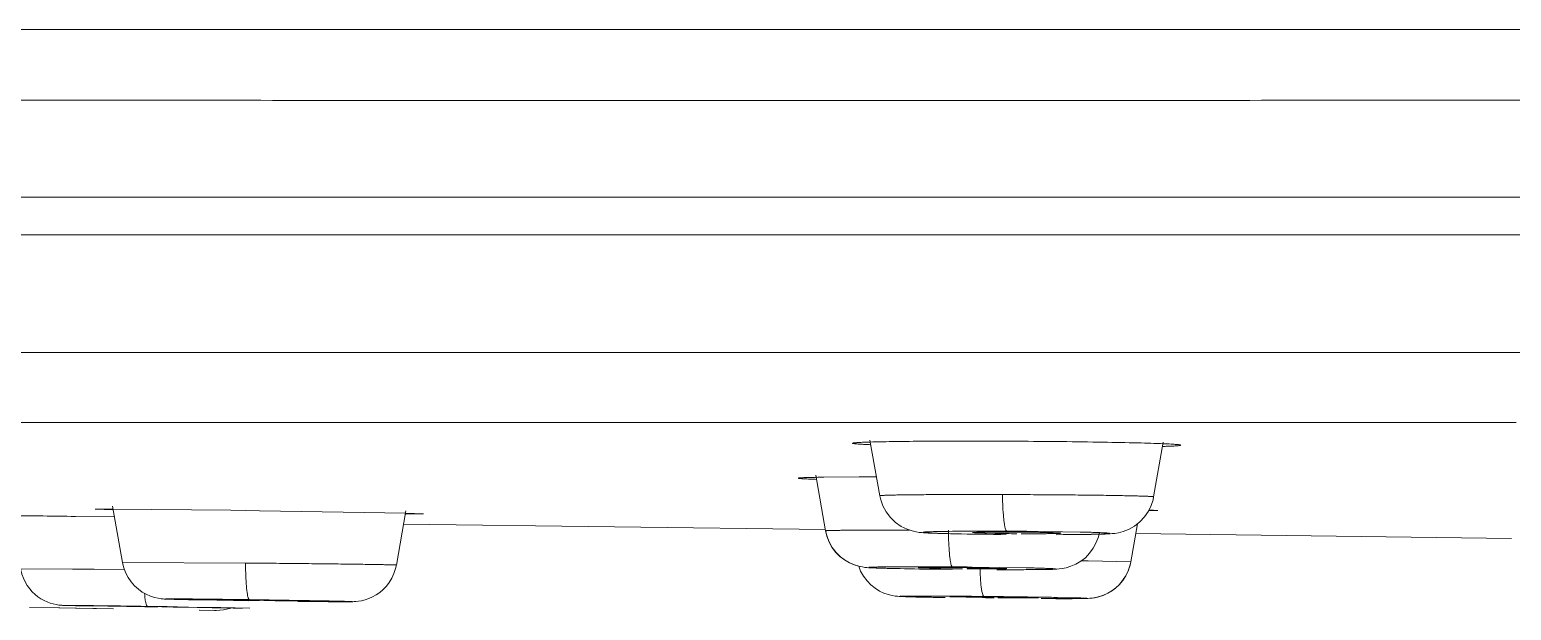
# Model space of a CAD drawing. Header units: millimetres. Extents: x 6110 to 6704, y -2661 to -1821.
# Drawn here: x 6482.797 to 6486.974, y -2151.25 to -2149.613 of the extents above; entities that cross this region are included whole.
import ezdxf

# ---------------------------------------------------------------- set-up
doc = ezdxf.new("R2010")
doc.units = ezdxf.units.MM
doc.header["$LTSCALE"] = 0.1
doc.layers.get('0').update_dxf_attribs({"lineweight": 15})

msp = doc.modelspace()

# ---------------------------------------------------------------- linework, layer by layer
for p, q in [((6492.2779, -2149.613), (6474.7672, -2149.6131)), ((6492.2683, -2150.085), (6478.1674, -2150.085)), ((6470.9189, -2150.1913), (6519.206, -2150.1913)), ((6484.9097, -2150.5233), (6482.0554, -2150.5229)), ((6484.9606, -2150.5233), (6484.9097, -2150.5233)), ((6485.0629, -2150.5234), (6484.9606, -2150.5233)), ((6485.1138, -2150.5234), (6485.0629, -2150.5234)), ((6485.4536, -2150.5234), (6485.1138, -2150.5234)), ((6485.5791, -2150.5234), (6485.4536, -2150.5234)), ((6485.7046, -2150.5235), (6485.5791, -2150.5234)), ((6485.7278, -2150.5235), (6485.7046, -2150.5235)), ((6485.8883, -2150.5235), (6485.7278, -2150.5235)), ((6486.0409, -2150.5235), (6485.8883, -2150.5235)), ((6486.0915, -2150.5235), (6486.0409, -2150.5235)), ((6489.6637, -2150.5236), (6486.0915, -2150.5235)), ((6482.7108, -2150.7203), (6482.9367, -2150.7204)), ((6482.9367, -2150.7204), (6482.9798, -2150.7204)), ((6482.9798, -2150.7204), (6483.0324, -2150.7204)), ((6483.0324, -2150.7204), (6483.0618, -2150.7204)), ((6483.0618, -2150.7204), (6483.1576, -2150.7204)), ((6483.1576, -2150.7204), (6483.187, -2150.7204)), ((6483.187, -2150.7204), (6483.2113, -2150.7204)), ((6483.2113, -2150.7204), (6483.2825, -2150.7204)), ((6483.2825, -2150.7204), (6483.3198, -2150.7204)), ((6483.3198, -2150.7204), (6483.4446, -2150.7204)), ((6483.4446, -2150.7204), (6483.5221, -2150.7204)), ((6483.5221, -2150.7204), (6483.5697, -2150.7204)), ((6483.5697, -2150.7204), (6483.6179, -2150.7204)), ((6483.6179, -2150.7204), (6483.6692, -2150.7204)), ((6483.6692, -2150.7204), (6483.7085, -2150.7205)), ((6483.7085, -2150.7205), (6483.9053, -2150.7205)), ((6483.9053, -2150.7205), (6483.9564, -2150.7205)), ((6483.9564, -2150.7205), (6485.0506, -2150.7206)), ((6485.0506, -2150.7206), (6485.1163, -2150.7206)), ((6485.1163, -2150.7206), (6485.148, -2150.7207)), ((6485.148, -2150.7207), (6485.3902, -2150.7207)), ((6485.3902, -2150.7207), (6485.5152, -2150.7207)), ((6485.5152, -2150.7207), (6485.5794, -2150.7207)), ((6485.5794, -2150.7207), (6485.6254, -2150.7207)), ((6485.6254, -2150.7207), (6485.6403, -2150.7207)), ((6485.6403, -2150.7207), (6485.9769, -2150.7208)), ((6485.9769, -2150.7208), (6486.0276, -2150.7208)), ((6486.0276, -2150.7208), (6486.0417, -2150.7208)), ((6486.0417, -2150.7208), (6486.0761, -2150.7208)), ((6486.0761, -2150.7208), (6486.9217, -2150.7209)), ((6486.9217, -2150.7209), (6486.9723, -2150.7209)), ((6486.9723, -2150.7209), (6486.9874, -2150.7209)), ((6485.1932, -2150.9272), (6485.1656, -2150.7706)), ((6485.9653, -2150.9302), (6485.9925, -2150.776)), ((6485.0404, -2151.0262), (6485.0127, -2150.869)), ((6485.1352, -2150.8743), (6485.0356, -2150.8749)), ((6483.0583, -2151.1151), (6483.0304, -2150.9568)), ((6485.1932, -2150.9272), (6485.1932, -2150.9272)), ((6485.5795, -2150.924), (6485.5391, -2150.9238)), ((6483.0353, -2150.9871), (6482.9254, -2150.9855)), ((6483.0304, -2150.965), (6482.9812, -2150.9655)), ((6482.9812, -2150.9655), (6483.0311, -2150.9674)), ((6483.3636, -2150.9682), (6483.0304, -2150.965)), ((6483.445, -2150.9693), (6483.3636, -2150.9682)), ((6483.8574, -2150.9766), (6483.445, -2150.9693)), ((6483.8304, -2151.1225), (6483.8573, -2150.9698)), ((6483.8571, -2150.979), (6483.9066, -2150.9785)), ((6483.9066, -2150.9785), (6483.8574, -2150.9766)), ((6485.9517, -2150.9696), (6485.9698, -2150.9692)), ((6485.9772, -2150.9685), (6485.9529, -2150.9669)), ((6485.9698, -2150.9692), (6485.9772, -2150.9685)), ((6483.8507, -2151.0076), (6485.0405, -2151.0228)), ((6485.0404, -2151.0261), (6485.0404, -2151.0262)), ((6485.3977, -2151.0344), (6485.5491, -2151.0365)), ((6485.4603, -2151.032), (6485.4545, -2151.0313)), ((6485.5188, -2151.0336), (6485.4603, -2151.032)), ((6485.5795, -2151.0297), (6485.5669, -2151.0297)), ((6485.7578, -2151.0295), (6485.608, -2151.0274)), ((6485.8095, -2151.043), (6485.8124, -2151.0304)), ((6485.9009, -2151.1132), (6485.9198, -2151.006)), ((6485.9149, -2151.0339), (6486.9737, -2151.0475)), ((6483.4051, -2151.1169), (6483.0584, -2151.1151)), ((6483.445, -2151.1172), (6483.4051, -2151.1169)), ((6485.2466, -2151.1274), (6485.3983, -2151.1277)), ((6485.7811, -2151.1106), (6485.7628, -2151.1104)), ((6485.9009, -2151.1132), (6485.7811, -2151.1106)), ((6482.9171, -2151.1339), (6482.7711, -2151.133)), ((6482.9784, -2151.1345), (6482.9171, -2151.1339)), ((6483.0638, -2151.1353), (6482.9784, -2151.1345)), ((6485.3044, -2151.1302), (6485.3018, -2151.1306)), ((6485.3018, -2151.1306), (6485.3969, -2151.133)), ((6485.3824, -2151.1296), (6485.3044, -2151.1302)), ((6485.4268, -2151.1299), (6485.4145, -2151.1298)), ((6485.5518, -2151.1326), (6485.4528, -2151.1301)), ((6485.4537, -2151.1282), (6485.6055, -2151.1304)), ((6485.4712, -2151.1335), (6485.5391, -2151.1332)), ((6485.5391, -2151.1332), (6485.5492, -2151.1329)), ((6485.5492, -2151.1329), (6485.5518, -2151.1326)), ((6485.4299, -2151.2106), (6485.4515, -2151.2108)), ((6485.4515, -2151.2108), (6485.4867, -2151.2111)), ((6485.4867, -2151.2111), (6485.5143, -2151.2113)), ((6485.5143, -2151.2113), (6485.5421, -2151.2116)), ((6482.8788, -2151.2434), (6482.7966, -2151.2422)), ((6482.7966, -2151.2422), (6482.8814, -2151.2435)), ((6482.9732, -2151.2449), (6482.8788, -2151.2434)), ((6482.8814, -2151.2435), (6482.9761, -2151.245)), ((6482.8963, -2151.2365), (6482.9036, -2151.2367)), ((6482.9036, -2151.2367), (6482.9302, -2151.2373)), ((6482.9302, -2151.2373), (6483.0168, -2151.2389)), ((6482.9371, -2151.2444), (6483.0331, -2151.2458)), ((6482.9761, -2151.245), (6483.0331, -2151.2459)), ((6483.0168, -2151.2389), (6483.1215, -2151.2406)), ((6483.0355, -2151.2384), (6483.0328, -2151.2384)), ((6483.0328, -2151.2384), (6483.1262, -2151.2402)), ((6483.1142, -2151.2393), (6483.0355, -2151.2384)), ((6483.1465, -2151.2398), (6483.1142, -2151.2393)), ((6483.1215, -2151.2406), (6483.1262, -2151.2406)), ((6483.1262, -2151.2402), (6483.1578, -2151.2407)), ((6483.1287, -2151.2391), (6483.184, -2151.2399)), ((6483.1577, -2151.2399), (6483.1465, -2151.2398)), ((6483.1818, -2151.2403), (6483.1577, -2151.2399)), ((6483.169, -2151.2408), (6483.2013, -2151.2413)), ((6483.184, -2151.2399), (6483.2412, -2151.2409)), ((6483.1881, -2151.2189), (6483.1964, -2151.2192)), ((6483.1964, -2151.2192), (6483.2067, -2151.2194)), ((6483.2013, -2151.2413), (6483.2698, -2151.2422)), ((6483.2067, -2151.2194), (6483.2262, -2151.2199)), ((6483.2262, -2151.2199), (6483.2516, -2151.2204)), ((6483.2412, -2151.2409), (6483.3357, -2151.2425)), ((6483.2827, -2151.2422), (6483.2446, -2151.2414)), ((6483.2516, -2151.2204), (6483.2842, -2151.2211)), ((6483.2686, -2151.2427), (6483.3113, -2151.2433)), ((6483.2698, -2151.2422), (6483.2801, -2151.2422)), ((6483.3223, -2151.2504), (6483.2741, -2151.2496)), ((6483.2757, -2151.2496), (6483.3173, -2151.2503)), ((6483.2801, -2151.2422), (6483.2827, -2151.2422)), ((6483.2842, -2151.2211), (6483.3243, -2151.2218)), ((6483.3113, -2151.2433), (6483.3623, -2151.2439)), ((6483.3173, -2151.2503), (6483.3223, -2151.2504)), ((6483.3227, -2151.2202), (6483.32, -2151.2203)), ((6483.32, -2151.2203), (6483.4137, -2151.2224)), ((6483.4013, -2151.2208), (6483.3227, -2151.2202)), ((6483.3243, -2151.2218), (6483.3712, -2151.2226)), ((6483.3699, -2151.244), (6483.3338, -2151.2436)), ((6483.3357, -2151.2425), (6483.4172, -2151.2442)), ((6483.3712, -2151.2226), (6483.4138, -2151.2232)), ((6483.4336, -2151.2212), (6483.4013, -2151.2208)), ((6483.4137, -2151.2224), (6483.445, -2151.2228)), ((6483.4161, -2151.2201), (6483.4714, -2151.2209)), ((6483.445, -2151.2213), (6483.4336, -2151.2212)), ((6483.4694, -2151.2217), (6483.445, -2151.2213)), ((6483.4565, -2151.223), (6483.4887, -2151.2234)), ((6483.57, -2151.2238), (6483.4694, -2151.2217)), ((6483.4887, -2151.2234), (6483.5571, -2151.224)), ((6483.553, -2151.225), (6483.5807, -2151.2253)), ((6483.5571, -2151.224), (6483.5673, -2151.2239)), ((6483.5673, -2151.2239), (6483.57, -2151.2238)), ((6483.5807, -2151.2253), (6483.6174, -2151.2257)), ((6483.6174, -2151.2257), (6483.6385, -2151.2259)), ((6483.6385, -2151.2259), (6483.6567, -2151.226)), ((6483.6567, -2151.226), (6483.6719, -2151.2261)), ((6483.6719, -2151.2261), (6483.6844, -2151.2261)), ((6483.6844, -2151.2261), (6483.6942, -2151.2261)), ((6483.6942, -2151.2261), (6483.7018, -2151.226)), ((6485.3044, -2151.213), (6485.3259, -2151.2134)), ((6485.3259, -2151.2134), (6485.3512, -2151.2139)), ((6485.393, -2151.2122), (6485.3904, -2151.2124)), ((6485.3904, -2151.2124), (6485.4827, -2151.2145)), ((6485.4713, -2151.2122), (6485.393, -2151.2122)), ((6485.5154, -2151.2126), (6485.5034, -2151.2125)), ((6485.6348, -2151.2147), (6485.5481, -2151.213)), ((6485.5595, -2151.2152), (6485.6276, -2151.2154)), ((6485.6276, -2151.2154), (6485.6378, -2151.2152)), ((6485.6404, -2151.215), (6485.6348, -2151.2147)), ((6485.6378, -2151.2152), (6485.6404, -2151.215)), ((6485.7548, -2151.2172), (6485.6926, -2151.2173)), ((6485.6939, -2151.2139), (6485.7556, -2151.2153))]:
    msp.add_line(p, q)
for points in [[(6485.1933, -2150.9272), (6485.196, -2150.939), (6485.202, -2150.9558), (6485.211, -2150.9728), (6485.223, -2150.9886), (6485.2377, -2151.0027), (6485.2537, -2151.0137), (6485.27, -2151.0217), (6485.2847, -2151.0266), (6485.2959, -2151.0291), (6485.3046, -2151.0304), (6485.3111, -2151.031), (6485.3168, -2151.0315), (6485.323, -2151.0319), (6485.3299, -2151.0323), (6485.3378, -2151.0326), (6485.3467, -2151.033), (6485.3568, -2151.0333), (6485.368, -2151.0337)], [(6485.8206, -2151.0354), (6485.8288, -2151.0351), (6485.8359, -2151.0348), (6485.8424, -2151.0344), (6485.8484, -2151.0339), (6485.8555, -2151.0332), (6485.8659, -2151.0315), (6485.8789, -2151.0282), (6485.8947, -2151.022), (6485.9113, -2151.0127), (6485.9265, -2151.0008), (6485.9398, -2150.9866), (6485.9504, -2150.971), (6485.9583, -2150.9548), (6485.9635, -2150.9386), (6485.9652, -2150.9302)], [(6485.0404, -2151.0261), (6485.0439, -2151.0408), (6485.0504, -2151.0576), (6485.0593, -2151.0734), (6485.0702, -2151.0876), (6485.0828, -2151.0999), (6485.0964, -2151.1099), (6485.1107, -2151.1177), (6485.1244, -2151.1232), (6485.1337, -2151.1258)], [(6485.0405, -2151.0261), (6485.0436, -2151.0397), (6485.0498, -2151.0563), (6485.0583, -2151.0719), (6485.0688, -2151.0859), (6485.0807, -2151.0981), (6485.0938, -2151.1082), (6485.1076, -2151.1162), (6485.1211, -2151.1221), (6485.1336, -2151.1259), (6485.144, -2151.1281), (6485.1512, -2151.1291), (6485.1567, -2151.1296), (6485.1613, -2151.13), (6485.1658, -2151.1302), (6485.1708, -2151.1305), (6485.1764, -2151.1308), (6485.1828, -2151.131), (6485.19, -2151.1313), (6485.1981, -2151.1315), (6485.207, -2151.1318), (6485.2167, -2151.1321)], [(6485.368, -2151.0337), (6485.3802, -2151.034), (6485.3936, -2151.0343), (6485.4079, -2151.0347), (6485.4232, -2151.035), (6485.4396, -2151.0353), (6485.4569, -2151.0355), (6485.475, -2151.0358), (6485.494, -2151.036), (6485.5138, -2151.0363), (6485.5343, -2151.0365)], [(6485.6907, -2151.037), (6485.71, -2151.0369), (6485.7282, -2151.0368), (6485.7453, -2151.0367), (6485.761, -2151.0365), (6485.7755, -2151.0364), (6485.7887, -2151.0362)], [(6485.7848, -2151.0894), (6485.7952, -2151.0752), (6485.8035, -2151.0595), (6485.8095, -2151.043)], [(6485.7887, -2151.0362), (6485.8006, -2151.0359), (6485.8112, -2151.0357), (6485.8206, -2151.0354)], [(6483.0584, -2151.1151), (6483.0614, -2151.1279), (6483.067, -2151.1434), (6483.0743, -2151.1576), (6483.0829, -2151.1702), (6483.0926, -2151.1812), (6483.103, -2151.1907), (6483.1141, -2151.1986), (6483.1254, -2151.2051), (6483.1371, -2151.2103), (6483.1483, -2151.2139), (6483.1588, -2151.2163), (6483.1673, -2151.2176), (6483.1725, -2151.2181), (6483.176, -2151.2184), (6483.1789, -2151.2185), (6483.1816, -2151.2187), (6483.1881, -2151.2189)], [(6483.7018, -2151.226), (6483.705, -2151.226), (6483.7081, -2151.2259), (6483.7114, -2151.2258), (6483.7159, -2151.2255), (6483.7232, -2151.2248), (6483.7321, -2151.2233), (6483.742, -2151.2209), (6483.7526, -2151.2173), (6483.7633, -2151.2125), (6483.7738, -2151.2066), (6483.7839, -2151.1996), (6483.7934, -2151.1914), (6483.8023, -2151.182), (6483.8104, -2151.1714), (6483.8176, -2151.1595), (6483.8237, -2151.1463), (6483.8283, -2151.1322), (6483.8304, -2151.1224)], [(6485.1338, -2151.1259), (6485.139, -2151.1394), (6485.1474, -2151.1543), (6485.1573, -2151.1674), (6485.1682, -2151.1787), (6485.1799, -2151.188), (6485.1923, -2151.1958)], [(6485.1338, -2151.1259), (6485.139, -2151.1394), (6485.1474, -2151.1543), (6485.1573, -2151.1675), (6485.1683, -2151.1788)], [(6485.6637, -2151.1351), (6485.6723, -2151.1349), (6485.6797, -2151.1347), (6485.686, -2151.1345), (6485.6922, -2151.1341), (6485.699, -2151.1336), (6485.7073, -2151.1326), (6485.7189, -2151.1303), (6485.7322, -2151.1262), (6485.7458, -2151.1203), (6485.7596, -2151.1121), (6485.7727, -2151.1018), (6485.7848, -2151.0894)], [(6485.7529, -2151.2173), (6485.7598, -2151.2172), (6485.7658, -2151.2171), (6485.7711, -2151.217), (6485.7756, -2151.2169), (6485.7801, -2151.2167), (6485.7853, -2151.2164), (6485.7919, -2151.2158), (6485.8016, -2151.2143), (6485.8129, -2151.2115), (6485.8242, -2151.2076), (6485.8358, -2151.2022), (6485.8472, -2151.1954), (6485.8583, -2151.1871), (6485.8687, -2151.1772), (6485.8783, -2151.1658), (6485.8867, -2151.1528), (6485.8936, -2151.1385), (6485.8987, -2151.1233), (6485.9009, -2151.1132)], [(6485.7853, -2151.2164), (6485.7902, -2151.216), (6485.7997, -2151.2146), (6485.811, -2151.2121), (6485.8225, -2151.2083), (6485.8343, -2151.203), (6485.846, -2151.1962), (6485.8573, -2151.188), (6485.868, -2151.178), (6485.8777, -2151.1665), (6485.8862, -2151.1537), (6485.8931, -2151.1396), (6485.8983, -2151.1245), (6485.9008, -2151.1132)], [(6482.7711, -2151.133), (6482.7717, -2151.1363), (6482.7748, -2151.1484), (6482.779, -2151.1598), (6482.7841, -2151.1704), (6482.79, -2151.1803), (6482.7967, -2151.1895), (6482.804, -2151.1978), (6482.8117, -2151.2052), (6482.8199, -2151.2118), (6482.8284, -2151.2176), (6482.8371, -2151.2225), (6482.8458, -2151.2266), (6482.8545, -2151.2298), (6482.863, -2151.2324), (6482.8712, -2151.2342), (6482.8784, -2151.2353), (6482.8836, -2151.2359), (6482.8874, -2151.2361), (6482.8896, -2151.2363), (6482.8911, -2151.2363), (6482.8927, -2151.2364), (6482.8963, -2151.2365)], [(6485.2167, -2151.1321), (6485.2272, -2151.1323), (6485.2384, -2151.1326), (6485.2503, -2151.1328), (6485.263, -2151.1331), (6485.2764, -2151.1333), (6485.2906, -2151.1335), (6485.3053, -2151.1338), (6485.3208, -2151.134), (6485.3368, -2151.1342), (6485.3534, -2151.1344), (6485.3705, -2151.1346), (6485.3969, -2151.1349)], [(6485.5232, -2151.1357), (6485.5443, -2151.1358), (6485.5641, -2151.1358), (6485.5826, -2151.1358), (6485.5997, -2151.1357), (6485.6155, -2151.1356), (6485.6297, -2151.1355)], [(6485.6297, -2151.1355), (6485.6425, -2151.1354), (6485.6538, -2151.1353), (6485.6637, -2151.1351)], [(6485.1683, -2151.1788), (6485.1801, -2151.1882), (6485.1926, -2151.1959)], [(6485.1923, -2151.1958), (6485.2048, -2151.2017), (6485.2172, -2151.2061), (6485.2282, -2151.2087), (6485.2366, -2151.2101), (6485.243, -2151.2108), (6485.2474, -2151.2111), (6485.2512, -2151.2113)], [(6485.2512, -2151.2113), (6485.2555, -2151.2116), (6485.2603, -2151.2117), (6485.2658, -2151.2119), (6485.272, -2151.2121), (6485.2789, -2151.2123), (6485.2865, -2151.2125), (6485.295, -2151.2127), (6485.3044, -2151.213)], [(6483.3224, -2151.2504), (6483.3433, -2151.2489), (6483.3635, -2151.2441), (6483.3639, -2151.244)], [(6485.6593, -2151.2173), (6485.6747, -2151.2173), (6485.6891, -2151.2174), (6485.7024, -2151.2174), (6485.7147, -2151.2174), (6485.7259, -2151.2174)], [(6485.7259, -2151.2174), (6485.7359, -2151.2174), (6485.7449, -2151.2173), (6485.7529, -2151.2173)]]:
    msp.add_lwpolyline(points)
for centre, radius, start, end in [((6485.4512, -2173.5588), 22.7857, 89.67747, 89.85211), ((6485.0909, -2155.1599), 4.2853, 90.7404, 91.0507), ((6485.1879, -2170.0953), 19.2211, 90.01376, 90.15712), ((6486.5968, -2150.9088), 1.0578, 180.8128, 182.2718), ((6482.0883, -2211.5009), 60.5212, 89.207481, 89.380077), ((6486.44, -2151.0129), 1.0535, 180.6299, 182.1326), ((6485.5021, -2162.2999), 11.273, 89.75027, 90.48169), ((6485.6162, -2144.6447), 6.3897, 269.12675, 269.67078), ((6485.5412, -2157.4984), 6.4688, 89.7724, 89.93478), ((6485.4945, -2165.5035), 14.4766, 89.55107, 89.77567), ((6485.5405, -2157.7466), 6.717, 89.39195, 89.66727), ((6485.6179, -2144.5328), 6.5015, 269.77277, 269.89545), ((6484.4789, -2151.1126), 1.0738, 180.2278, 181.7093), ((6485.2674, -2170.3773), 19.25, 89.44553, 89.61045), ((6485.3561, -2159.6215), 8.4919, 89.60635, 89.82295), ((6485.4999, -2142.2285), 8.905, 269.33771, 269.52995), ((6485.3534, -2160.0717), 8.9421, 89.36251, 89.52963), ((6485.4974, -2142.6415), 8.492, 269.60635, 269.82295), ((6485.3039, -2165.1342), 13.9242, 89.68848, 89.87178), ((6485.2648, -2172.7351), 21.5252, 89.56072, 89.69461), ((6482.208, -2211.9745), 60.7424, 89.131473, 89.274718), ((6482.7696, -2177.7173), 26.4802, 88.97215, 89.10798), ((6482.9941, -2181.5451), 30.3279, 89.20284, 89.48966), ((6483.4789, -2141.6567), 9.5879, 269.34821, 269.50557), ((6482.927, -2188.229), 37.0121, 88.92228, 89.15716), ((6485.6075, -2136.6661), 14.55, 268.91922, 269.09368), ((6485.3789, -2164.1023), 12.8904, 89.44652, 89.58945), ((6485.6566, -2137.7823), 13.4333, 269.25807, 269.39777), ((6485.3742, -2164.6454), 13.4335, 89.25807, 89.39776), ((6485.6519, -2138.3253), 12.8903, 269.44653, 269.58946), ((6485.2066, -2179.9186), 28.7089, 89.11589, 89.33045), ((6485.723, -2137.3977), 13.8196, 269.68958, 269.87407), ((6485.4189, -2165.8039), 14.5926, 88.9204, 89.09428)]:
    msp.add_arc(centre, radius, start, end)
for points, knots in [([(6470.9588, -2149.8123), (6471.0204, -2149.8151), (6471.1166, -2149.8184), (6471.2521, -2149.8189), (6471.3714, -2149.817), (6471.51, -2149.8143), (6471.6742, -2149.8119), (6471.8713, -2149.8104), (6472.1095, -2149.8101), (6472.3975, -2149.8106), (6472.7443, -2149.8114), (6473.157, -2149.8118), (6473.8513, -2149.8122), (6474.8971, -2149.8125), (6476.0559, -2149.8127), (6477.1092, -2149.8125), (6477.9789, -2149.812), (6478.8908, -2149.8114), (6479.8366, -2149.811), (6480.8092, -2149.811), (6481.8028, -2149.8113), (6482.813, -2149.812), (6483.8361, -2149.8126), (6484.8695, -2149.8128), (6485.911, -2149.8125), (6486.9587, -2149.8121), (6488.3647, -2149.812), (6490.1302, -2149.8121), (6491.5446, -2149.8123), (6492.2534, -2149.8125)], [0, 0, 0, 0, 0.008693, 0.013563, 0.019077, 0.025498, 0.033098, 0.042221, 0.053265, 0.066647, 0.082803, 0.102116, 0.124783, 0.180626, 0.249442, 0.288037, 0.329006, 0.371968, 0.416503, 0.462256, 0.508988, 0.556479, 0.60457, 0.653132, 0.702062, 0.751286, 0.800738, 0.900141, 1, 1, 1, 1]), ([(6485.1659, -2150.7758), (6485.1621, -2150.7759), (6485.155, -2150.7761), (6485.145, -2150.7765), (6485.1364, -2150.7769), (6485.1294, -2150.7773), (6485.124, -2150.7778), (6485.1203, -2150.7782), (6485.1183, -2150.7785), (6485.1173, -2150.7787), (6485.1167, -2150.7789), (6485.1164, -2150.7791), (6485.1164, -2150.7793)], [0, 0, 0, 0, 0.229679, 0.430487, 0.601794, 0.742976, 0.853425, 0.932707, 0.960685, 0.980962, 0.99374, 1, 1, 1, 1]), ([(6485.1164, -2150.7793), (6485.1164, -2150.7794), (6485.1167, -2150.7796), (6485.1173, -2150.7798), (6485.1183, -2150.78), (6485.1204, -2150.7804), (6485.124, -2150.7808), (6485.1295, -2150.7813), (6485.1366, -2150.7818), (6485.1452, -2150.7823), (6485.1553, -2150.7828), (6485.1625, -2150.7831), (6485.1664, -2150.7833)], [0, 0, 0, 0, 0.00623, 0.018978, 0.039229, 0.06719, 0.146502, 0.257003, 0.398201, 0.569504, 0.770308, 1, 1, 1, 1]), ([(6485.5101, -2150.7732), (6485.4426, -2150.7731), (6485.3482, -2150.7731), (6485.2335, -2150.7743), (6485.1862, -2150.7752), (6485.1659, -2150.7758)], [0, 0, 0, 0, 0.58809, 0.822959, 1, 1, 1, 1]), ([(6485.9932, -2150.7806), (6485.9691, -2150.7795), (6485.9123, -2150.7779), (6485.8166, -2150.776), (6485.7027, -2150.7744), (6485.6216, -2150.7738), (6485.5795, -2150.7735)], [0, 0, 0, 0, 0.174622, 0.412022, 0.694495, 1, 1, 1, 1]), ([(6485.992, -2150.7881), (6485.9958, -2150.788), (6486.0029, -2150.7878), (6486.0129, -2150.7874), (6486.0214, -2150.787), (6486.0284, -2150.7866), (6486.0339, -2150.7861), (6486.0376, -2150.7857), (6486.0397, -2150.7854), (6486.0407, -2150.7852), (6486.0414, -2150.785), (6486.0417, -2150.7848), (6486.0417, -2150.7846)], [0, 0, 0, 0, 0.228316, 0.428172, 0.598918, 0.739912, 0.85053, 0.930405, 0.958851, 0.979708, 0.993157, 1, 1, 1, 1]), ([(6486.0417, -2150.7846), (6486.0417, -2150.7845), (6486.0415, -2150.7843), (6486.0405, -2150.784), (6486.0383, -2150.7835), (6486.0345, -2150.7831), (6486.0291, -2150.7826), (6486.0222, -2150.7821), (6486.0138, -2150.7815), (6486.004, -2150.781), (6485.9969, -2150.7807), (6485.9932, -2150.7806)], [0, 0, 0, 0, 0.005899, 0.018036, 0.06513, 0.143697, 0.253872, 0.39519, 0.567058, 0.768868, 1, 1, 1, 1]), ([(6485.0124, -2150.8753), (6485.0086, -2150.8754), (6485.0015, -2150.8755), (6484.9916, -2150.8758), (6484.9832, -2150.876), (6484.9762, -2150.8763), (6484.9714, -2150.8766), (6484.9683, -2150.8768), (6484.9666, -2150.877), (6484.9653, -2150.8771), (6484.9643, -2150.8773), (6484.9637, -2150.8774), (6484.9634, -2150.8776), (6484.9634, -2150.8777)], [0, 0, 0, 0, 0.23107, 0.43298, 0.605009, 0.74644, 0.856635, 0.899946, 0.935397, 0.962998, 0.982781, 0.994866, 1, 1, 1, 1]), ([(6484.9634, -2150.8777), (6484.9634, -2150.8778), (6484.9638, -2150.878), (6484.9644, -2150.8781), (6484.9654, -2150.8783), (6484.9668, -2150.8785), (6484.9687, -2150.8787), (6484.9719, -2150.879), (6484.9769, -2150.8793), (6484.9841, -2150.8797), (6484.9927, -2150.8801), (6485.0029, -2150.8806), (6485.0102, -2150.8808), (6485.0141, -2150.881)], [0, 0, 0, 0, 0.005622, 0.018313, 0.038666, 0.066803, 0.102771, 0.146559, 0.257348, 0.398642, 0.56989, 0.770531, 1, 1, 1, 1]), ([(6485.5391, -2150.9238), (6485.516, -2150.9238), (6485.4709, -2150.9237), (6485.4156, -2150.9238), (6485.3737, -2150.9239), (6485.3447, -2150.924), (6485.3177, -2150.9242), (6485.2929, -2150.9244), (6485.2706, -2150.9246), (6485.2508, -2150.9249), (6485.2338, -2150.9252), (6485.2214, -2150.9255), (6485.213, -2150.9258), (6485.2078, -2150.926), (6485.2034, -2150.9262), (6485.1998, -2150.9263), (6485.197, -2150.9266), (6485.195, -2150.9267), (6485.1939, -2150.9269), (6485.1934, -2150.9271), (6485.1932, -2150.9272), (6485.1932, -2150.9272)], [0, 0, 0, 0, 0.200215, 0.390598, 0.479677, 0.563645, 0.641864, 0.713698, 0.778521, 0.835829, 0.885181, 0.926139, 0.943333, 0.958275, 0.970947, 0.981337, 0.989432, 0.995222, 0.998706, 0.999599, 1, 1, 1, 1]), ([(6485.5512, -2151.0271), (6485.5505, -2151.027), (6485.5495, -2151.0258), (6485.5485, -2151.0239), (6485.5472, -2151.0204), (6485.5457, -2151.0145), (6485.5442, -2151.0056), (6485.5427, -2150.9943), (6485.541, -2150.9758), (6485.5402, -2150.9611), (6485.5398, -2150.9508)], [0, 0, 0, 0, 0.028997, 0.052609, 0.083504, 0.169032, 0.286152, 0.432617, 0.604791, 1, 1, 1, 1]), ([(6485.9653, -2150.9303), (6485.9653, -2150.9302), (6485.9651, -2150.9301), (6485.9647, -2150.93), (6485.9641, -2150.9299), (6485.9629, -2150.9297), (6485.9608, -2150.9295), (6485.9575, -2150.9293), (6485.9534, -2150.929), (6485.9483, -2150.9288), (6485.9424, -2150.9285), (6485.9327, -2150.9282), (6485.9186, -2150.9278), (6485.8992, -2150.9273), (6485.8767, -2150.9269), (6485.8514, -2150.9264), (6485.8234, -2150.926), (6485.7931, -2150.9256), (6485.7608, -2150.9252), (6485.7144, -2150.9248), (6485.6538, -2150.9243), (6485.6045, -2150.9241), (6485.5795, -2150.924)], [0, 0, 0, 0, 0.00043, 0.00139, 0.002938, 0.005081, 0.011156, 0.019598, 0.030384, 0.043487, 0.058881, 0.076538, 0.11852, 0.169011, 0.227452, 0.293278, 0.365912, 0.444661, 0.528772, 0.61749, 0.805356, 1, 1, 1, 1]), ([(6485.2767, -2151.0241), (6485.2599, -2151.0241), (6485.2277, -2151.0241), (6485.1819, -2151.0241), (6485.1468, -2151.0242), (6485.1217, -2151.0244), (6485.1052, -2151.0245), (6485.0905, -2151.0246), (6485.0776, -2151.0248), (6485.0665, -2151.025), (6485.0585, -2151.0251), (6485.053, -2151.0253), (6485.0497, -2151.0254), (6485.0469, -2151.0255), (6485.0446, -2151.0256), (6485.0428, -2151.0257), (6485.0415, -2151.0258), (6485.0409, -2151.026), (6485.0404, -2151.026), (6485.0404, -2151.0261)], [0, 0, 0, 0, 0.213644, 0.408705, 0.581305, 0.657999, 0.727746, 0.790217, 0.845082, 0.892014, 0.930687, 0.946855, 0.960894, 0.972794, 0.982547, 0.990141, 0.995571, 0.998836, 1, 1, 1, 1]), ([(6485.4073, -2151.0273), (6485.3947, -2151.0275), (6485.377, -2151.0277), (6485.3548, -2151.0281), (6485.3418, -2151.0285), (6485.3313, -2151.0289), (6485.3243, -2151.0292), (6485.3201, -2151.0295), (6485.3182, -2151.0297), (6485.317, -2151.0299), (6485.3164, -2151.03), (6485.316, -2151.0302), (6485.3157, -2151.0302), (6485.3155, -2151.0304), (6485.3157, -2151.0306), (6485.316, -2151.0307), (6485.3165, -2151.0308), (6485.3171, -2151.0309), (6485.3183, -2151.0311), (6485.3203, -2151.0313), (6485.3232, -2151.0316), (6485.3268, -2151.0319), (6485.331, -2151.0321), (6485.3381, -2151.0325), (6485.3484, -2151.0329), (6485.3628, -2151.0334), (6485.3795, -2151.0339), (6485.3914, -2151.0342), (6485.3977, -2151.0344)], [0, 0, 0, 0, 0.216692, 0.305866, 0.380978, 0.441254, 0.485926, 0.502196, 0.514393, 0.518969, 0.522537, 0.52511, 0.526723, 0.527553, 0.528489, 0.530269, 0.53302, 0.536772, 0.541536, 0.554117, 0.570765, 0.591415, 0.615991, 0.644414, 0.712486, 0.794995, 0.891199, 1, 1, 1, 1]), ([(6485.4545, -2151.0313), (6485.4545, -2151.0312), (6485.4547, -2151.0311), (6485.455, -2151.0311), (6485.4555, -2151.031), (6485.4566, -2151.0309), (6485.4586, -2151.0307), (6485.4615, -2151.0306), (6485.4652, -2151.0304), (6485.4697, -2151.0303), (6485.4749, -2151.0301), (6485.4833, -2151.03), (6485.4954, -2151.0298), (6485.5115, -2151.0297), (6485.5295, -2151.0296), (6485.5421, -2151.0296), (6485.5486, -2151.0296)], [0, 0, 0, 0, 0.001482, 0.004997, 0.010704, 0.018616, 0.041009, 0.072049, 0.111582, 0.159446, 0.215343, 0.278827, 0.426733, 0.59952, 0.792749, 1, 1, 1, 1]), ([(6485.7045, -2151.0327), (6485.7045, -2151.0328), (6485.7043, -2151.0329), (6485.704, -2151.0329), (6485.7034, -2151.033), (6485.7023, -2151.0331), (6485.7002, -2151.0333), (6485.6971, -2151.0335), (6485.6932, -2151.0336), (6485.6885, -2151.0337), (6485.683, -2151.0339), (6485.6742, -2151.034), (6485.6615, -2151.0342), (6485.6446, -2151.0343), (6485.6259, -2151.0344), (6485.6128, -2151.0344), (6485.6061, -2151.0344)], [0, 0, 0, 0, 0.001478, 0.005015, 0.010766, 0.01874, 0.041308, 0.072585, 0.11241, 0.160608, 0.216838, 0.28063, 0.429018, 0.601977, 0.794569, 1, 1, 1, 1]), ([(6485.6118, -2151.03), (6485.6182, -2151.0301), (6485.6306, -2151.0302), (6485.6483, -2151.0305), (6485.6642, -2151.0308), (6485.676, -2151.0311), (6485.6843, -2151.0314), (6485.6894, -2151.0316), (6485.6939, -2151.0317), (6485.6975, -2151.0319), (6485.7004, -2151.0321), (6485.7024, -2151.0323), (6485.7035, -2151.0324), (6485.704, -2151.0325), (6485.7043, -2151.0326), (6485.7045, -2151.0327), (6485.7045, -2151.0327)], [0, 0, 0, 0, 0.207752, 0.40043, 0.572638, 0.720307, 0.783685, 0.839447, 0.887285, 0.926968, 0.958266, 0.980957, 0.989011, 0.994843, 0.998455, 1, 1, 1, 1]), ([(6485.7518, -2151.0365), (6485.7584, -2151.0365), (6485.7708, -2151.0363), (6485.7883, -2151.036), (6485.8015, -2151.0358), (6485.8109, -2151.0355), (6485.8169, -2151.0353), (6485.8224, -2151.0351), (6485.8271, -2151.0349), (6485.8312, -2151.0347), (6485.8346, -2151.0345), (6485.8373, -2151.0343), (6485.8392, -2151.0341), (6485.8402, -2151.0339), (6485.8408, -2151.0338), (6485.8412, -2151.0337), (6485.8414, -2151.0336), (6485.8415, -2151.0334), (6485.8412, -2151.0333), (6485.8409, -2151.0331), (6485.8403, -2151.033), (6485.8397, -2151.0329), (6485.8384, -2151.0327), (6485.8363, -2151.0325), (6485.8333, -2151.0322), (6485.8296, -2151.032), (6485.8252, -2151.0317), (6485.818, -2151.0314), (6485.8075, -2151.0309), (6485.793, -2151.0304), (6485.7761, -2151.0299), (6485.7641, -2151.0296), (6485.7578, -2151.0295)], [0, 0, 0, 0, 0.113367, 0.214595, 0.302498, 0.341189, 0.376253, 0.407597, 0.435133, 0.458771, 0.478422, 0.494017, 0.505547, 0.509793, 0.513035, 0.515289, 0.516612, 0.517333, 0.518516, 0.52061, 0.52369, 0.527778, 0.532882, 0.546157, 0.563519, 0.5849, 0.610214, 0.639376, 0.708888, 0.792734, 0.89013, 1, 1, 1, 1]), ([(6485.3983, -2151.1278), (6485.3976, -2151.1277), (6485.3966, -2151.1265), (6485.3956, -2151.1247), (6485.3943, -2151.1213), (6485.3929, -2151.1155), (6485.3906, -2151.1022), (6485.3886, -2151.0808), (6485.3876, -2151.0624), (6485.3872, -2151.0521)], [0, 0, 0, 0, 0.02843, 0.051703, 0.082277, 0.167287, 0.284134, 0.60307, 1, 1, 1, 1]), ([(6483.8304, -2151.1225), (6483.8304, -2151.1224), (6483.8302, -2151.1225), (6483.8299, -2151.1224), (6483.8292, -2151.1224), (6483.8284, -2151.1223), (6483.8274, -2151.1223), (6483.8255, -2151.1222), (6483.8226, -2151.1221), (6483.8184, -2151.122), (6483.8133, -2151.1219), (6483.8074, -2151.1217), (6483.8006, -2151.1216), (6483.7929, -2151.1215), (6483.781, -2151.1213), (6483.7642, -2151.121), (6483.7417, -2151.1206), (6483.7164, -2151.1203), (6483.6885, -2151.1199), (6483.6583, -2151.1195), (6483.626, -2151.1192), (6483.5797, -2151.1186), (6483.5191, -2151.118), (6483.47, -2151.1175), (6483.445, -2151.1172)], [0, 0, 0, 0, 0.000353, 0.001303, 0.002856, 0.005012, 0.007767, 0.011118, 0.019595, 0.030415, 0.043551, 0.058975, 0.076661, 0.09658, 0.118691, 0.169214, 0.227671, 0.293501, 0.366127, 0.444857, 0.528941, 0.617628, 0.80542, 1, 1, 1, 1]), ([(6485.2449, -2151.1327), (6485.2388, -2151.1325), (6485.2271, -2151.1323), (6485.2106, -2151.1319), (6485.1964, -2151.1314), (6485.1846, -2151.131), (6485.1763, -2151.1307), (6485.1709, -2151.1304), (6485.1679, -2151.1302), (6485.1656, -2151.13), (6485.164, -2151.1298), (6485.1632, -2151.1297), (6485.1628, -2151.1296), (6485.1625, -2151.1295), (6485.1624, -2151.1293), (6485.1626, -2151.1292), (6485.1631, -2151.1291), (6485.1642, -2151.129), (6485.1659, -2151.1288), (6485.1684, -2151.1287), (6485.1715, -2151.1285), (6485.177, -2151.1283), (6485.1855, -2151.1281), (6485.1975, -2151.1279), (6485.2182, -2151.1276), (6485.2348, -2151.1275), (6485.2466, -2151.1274)], [0, 0, 0, 0, 0.11137, 0.210261, 0.295644, 0.366731, 0.4228, 0.444978, 0.463134, 0.477194, 0.487151, 0.490599, 0.493038, 0.494494, 0.49513, 0.496024, 0.49784, 0.504469, 0.515159, 0.529925, 0.548753, 0.571572, 0.628849, 0.701076, 0.787571, 1, 1, 1, 1]), ([(6483.4161, -2151.2202), (6483.4154, -2151.2201), (6483.4144, -2151.219), (6483.4134, -2151.2172), (6483.4122, -2151.2139), (6483.4108, -2151.2081), (6483.4087, -2151.1949), (6483.4068, -2151.1734), (6483.4059, -2151.1549), (6483.4056, -2151.1446)], [0, 0, 0, 0, 0.02731, 0.04998, 0.080026, 0.164304, 0.280904, 0.600779, 1, 1, 1, 1]), ([(6485.4867, -2151.2111), (6485.486, -2151.211), (6485.485, -2151.2099), (6485.4841, -2151.2081), (6485.4828, -2151.2047), (6485.4814, -2151.1988), (6485.4791, -2151.1854), (6485.4771, -2151.1638), (6485.4762, -2151.1452), (6485.4758, -2151.1349)], [0, 0, 0, 0, 0.02777, 0.050709, 0.081012, 0.165719, 0.282568, 0.602237, 1, 1, 1, 1]), ([(6485.6055, -2151.1304), (6485.6117, -2151.1305), (6485.6235, -2151.1308), (6485.6399, -2151.1312), (6485.6542, -2151.1316), (6485.666, -2151.1321), (6485.6743, -2151.1324), (6485.6797, -2151.1327), (6485.6828, -2151.1329), (6485.6851, -2151.1331), (6485.6867, -2151.1333), (6485.6876, -2151.1334), (6485.688, -2151.1335), (6485.6882, -2151.1336), (6485.6884, -2151.1337), (6485.6881, -2151.1338), (6485.6877, -2151.1339), (6485.6866, -2151.1341), (6485.6849, -2151.1342), (6485.6824, -2151.1344), (6485.6793, -2151.1346), (6485.6739, -2151.1348), (6485.6654, -2151.135), (6485.6535, -2151.1352), (6485.6329, -2151.1355), (6485.6163, -2151.1356), (6485.6045, -2151.1356)], [0, 0, 0, 0, 0.111568, 0.210681, 0.296313, 0.367668, 0.424018, 0.446339, 0.464637, 0.478839, 0.488937, 0.492455, 0.494963, 0.496484, 0.497159, 0.497999, 0.499749, 0.506242, 0.516796, 0.531426, 0.550121, 0.572808, 0.629825, 0.701797, 0.788041, 1, 1, 1, 1]), ([(6483.1287, -2151.2391), (6483.1283, -2151.2391), (6483.1273, -2151.2385), (6483.1263, -2151.2367), (6483.1252, -2151.2338), (6483.1241, -2151.2298), (6483.1231, -2151.2246), (6483.1217, -2151.2156), (6483.1209, -2151.2082), (6483.1205, -2151.2029)], [0, 0, 0, 0, 0.03329, 0.085961, 0.165001, 0.273641, 0.412788, 0.581261, 1, 1, 1, 1]), ([(6485.333, -2151.2135), (6485.3213, -2151.2133), (6485.3049, -2151.213), (6485.2845, -2151.2125), (6485.2727, -2151.2121), (6485.2644, -2151.2118), (6485.2591, -2151.2116), (6485.2561, -2151.2115), (6485.2537, -2151.2113), (6485.2522, -2151.2112), (6485.2514, -2151.2111), (6485.251, -2151.211), (6485.2507, -2151.211), (6485.2506, -2151.2109), (6485.2509, -2151.2108), (6485.2511, -2151.2108), (6485.2516, -2151.2107), (6485.2526, -2151.2107), (6485.2542, -2151.2106), (6485.2567, -2151.2105), (6485.2598, -2151.2104), (6485.2653, -2151.2103), (6485.2738, -2151.2102), (6485.2858, -2151.2101), (6485.3065, -2151.21), (6485.3232, -2151.2101), (6485.335, -2151.2101)], [0, 0, 0, 0, 0.21022, 0.295553, 0.366569, 0.422544, 0.444667, 0.462759, 0.476746, 0.486616, 0.490012, 0.492387, 0.493755, 0.49422, 0.495041, 0.496841, 0.499654, 0.503486, 0.514213, 0.529028, 0.547913, 0.570795, 0.628209, 0.700586, 0.787239, 1, 1, 1, 1]), ([(6482.9743, -2151.2381), (6482.9627, -2151.2379), (6482.9424, -2151.2375), (6482.9187, -2151.237), (6482.9051, -2151.2367), (6482.8979, -2151.2365), (6482.8949, -2151.2365), (6482.8915, -2151.2362), (6482.8955, -2151.2362), (6482.8985, -2151.2362), (6482.9062, -2151.2362), (6482.9202, -2151.2363), (6482.9444, -2151.2366), (6482.965, -2151.2368), (6482.9769, -2151.237)], [0, 0, 0, 0, 0.209965, 0.36596, 0.421724, 0.461703, 0.485291, 0.492398, 0.501766, 0.527531, 0.569541, 0.627207, 0.786747, 1, 1, 1, 1]), ([(6483.2619, -2151.2206), (6483.2502, -2151.2204), (6483.2338, -2151.2201), (6483.2134, -2151.2196), (6483.2016, -2151.2193), (6483.1934, -2151.219), (6483.1881, -2151.2189), (6483.1851, -2151.2187), (6483.1827, -2151.2186), (6483.1812, -2151.2185), (6483.1804, -2151.2185), (6483.18, -2151.2184), (6483.1798, -2151.2184), (6483.1797, -2151.2183), (6483.1799, -2151.2183), (6483.1802, -2151.2183), (6483.1807, -2151.2182), (6483.1816, -2151.2182), (6483.1833, -2151.2181), (6483.187, -2151.2181), (6483.1934, -2151.218), (6483.203, -2151.218), (6483.215, -2151.2181), (6483.2357, -2151.2182), (6483.2524, -2151.2183), (6483.2643, -2151.2184)], [0, 0, 0, 0, 0.210015, 0.29522, 0.366092, 0.421908, 0.443945, 0.461948, 0.47584, 0.485609, 0.48895, 0.491265, 0.492561, 0.492902, 0.493719, 0.495544, 0.498389, 0.502258, 0.513066, 0.527965, 0.569908, 0.627504, 0.700062, 0.786896, 1, 1, 1, 1]), ([(6483.6231, -2151.2235), (6483.6348, -2151.2237), (6483.6512, -2151.224), (6483.6716, -2151.2245), (6483.6834, -2151.2248), (6483.6927, -2151.2251), (6483.6989, -2151.2253), (6483.7024, -2151.2254), (6483.7042, -2151.2256), (6483.7049, -2151.2256), (6483.7057, -2151.2258), (6483.7047, -2151.2259), (6483.7039, -2151.2259), (6483.702, -2151.2259), (6483.6984, -2151.226), (6483.692, -2151.226), (6483.6825, -2151.226), (6483.6705, -2151.226), (6483.6498, -2151.2259), (6483.6332, -2151.2258), (6483.6214, -2151.2257)], [0, 0, 0, 0, 0.210439, 0.295894, 0.367036, 0.423133, 0.463458, 0.477491, 0.487401, 0.493197, 0.494923, 0.497421, 0.503998, 0.51467, 0.529436, 0.571118, 0.628457, 0.700766, 0.787354, 1, 1, 1, 1]), ([(6485.7556, -2151.2153), (6485.7586, -2151.2154), (6485.7629, -2151.2156), (6485.7682, -2151.2158), (6485.7711, -2151.2159), (6485.7734, -2151.2161), (6485.7749, -2151.2162), (6485.7758, -2151.2163), (6485.7762, -2151.2164), (6485.7764, -2151.2164), (6485.7766, -2151.2165), (6485.7763, -2151.2166), (6485.7761, -2151.2166), (6485.7756, -2151.2167), (6485.7747, -2151.2167), (6485.7731, -2151.2168), (6485.7695, -2151.2169), (6485.7633, -2151.2171), (6485.7579, -2151.2171), (6485.7548, -2151.2172)], [0, 0, 0, 0, 0.214941, 0.299979, 0.369604, 0.423535, 0.461739, 0.474961, 0.484283, 0.489751, 0.491702, 0.494627, 0.501267, 0.511773, 0.526172, 0.566677, 0.622803, 0.781466, 1, 1, 1, 1])]:
    msp.add_open_spline(points, degree=3, knots=knots)

doc.saveas('drawing.dxf')
